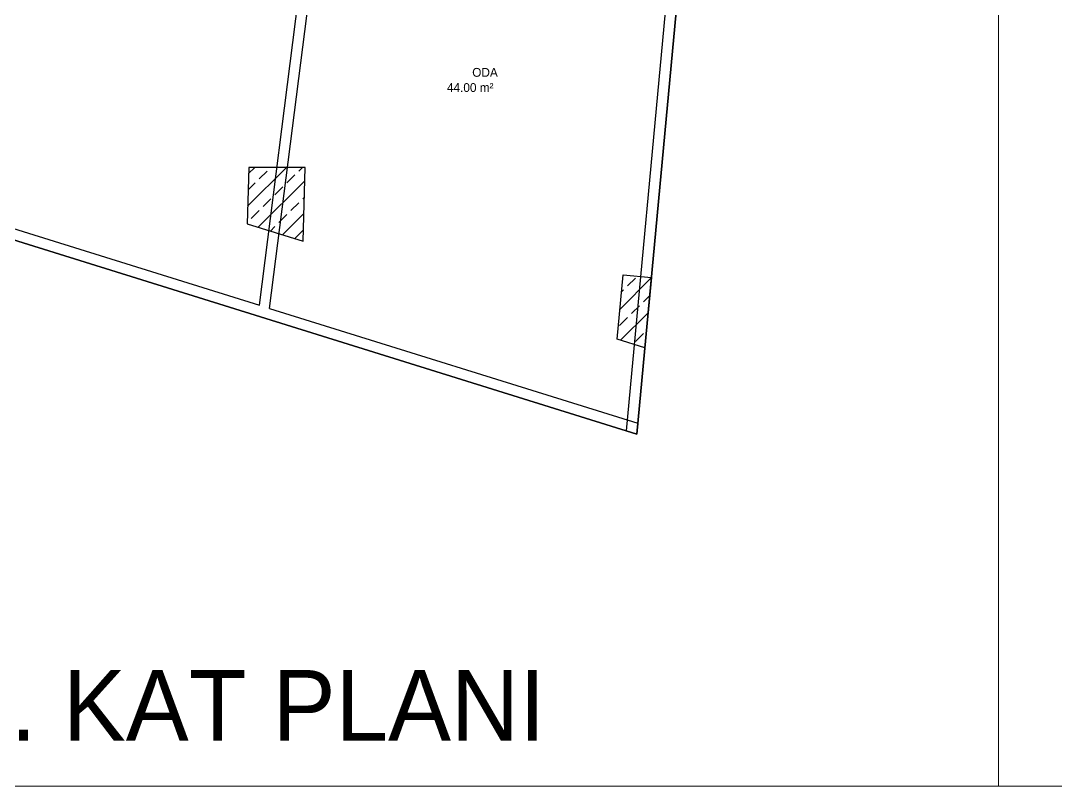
# Model space of a CAD drawing. Header units: centimetres. Extents: x 247996 to 315152, y -468471 to -440326.
# Drawn here: x 257316 to 258783, y -447827 to -446742 of the extents above; entities that cross this region are included whole.
import ezdxf

# ---------------------------------------------------------------- set-up
doc = ezdxf.new("R2010")
doc.units = ezdxf.units.CM
doc.layers.add('SCOTT-ANTED', color=144, linetype='CONTINUOUS', lineweight=0)
doc.layers.add('SCOTT-MKDU0', color=50, linetype='CONTINUOUS')
doc.styles.add('MtXpl_Comic_Sans_MS', font='comic.ttf')

msp = doc.modelspace()

# ---------------------------------------------------------------- linework, layer by layer
at = {"layer": 'SCOTT-ANTED'}
for p, q in [((258701, -440326.5), (258701, -447826.5)), ((276712.4, -447826.5), (248038.8, -447826.5))]:
    msp.add_line(p, q, dxfattribs=at)
at = {"layer": 'SCOTT-MKDU0', "color": 8, "ltscale": 0.03}
for p, q in [((258188.5, -447327.5), (258575.7, -443160.1)), ((258575.7, -443160.1), (258188.5, -447327.5)), ((258173.8, -447322.9), (258337, -445566.7)), ((257668.2, -447149.6), (257855.3, -445681.2)), ((257653.7, -447145), (257829.3, -445766.7)), ((257638.7, -446949.7), (257636.4, -447029.6)), ((257637.1, -447004.8), (257692.1, -446949.7)), ((257638.4, -446958.5), (257647.2, -446949.7)), ((257718.7, -446949.7), (257638.7, -446949.7)), ((257653.3, -446966), (257664.6, -446954.8)), ((257709.5, -446954.8), (257714.6, -446949.7)), ((257715.7, -447054.4), (257718.7, -446949.7)), ((257652.2, -447034.6), (257718.2, -446968.6)), ((257692.6, -446971.7), (257703.9, -446960.4)), ((257637.7, -446981.7), (257647.7, -446971.7)), ((257675.8, -446988.5), (257687, -446977.3)), ((257145, -446986.4), (257653.7, -447145)), ((257659, -447005.3), (257670.2, -446994.1)), ((257715.1, -446994.1), (257717.5, -446991.7)), ((257144.2, -447001.9), (258188.5, -447327.5)), ((258188.5, -447327.5), (257144.2, -447001.9)), ((257642.1, -447022.2), (257653.3, -447010.9)), ((257698.2, -447010.9), (257709.5, -446999.7)), ((257636.4, -447027.9), (257636.5, -447027.8)), ((257681.4, -447027.8), (257692.6, -447016.6)), ((257686.4, -447045.2), (257716.8, -447014.8)), ((257636.4, -447029.6), (257715.7, -447054.4)), ((257669.3, -447039.9), (257675.8, -447033.4)), ((257703.9, -447050.2), (257715.1, -447039)), ((258160.8, -447193.2), (258169.2, -447102.1)), ((258164.7, -447150.6), (258209, -447106.3)), ((258169.2, -447102.1), (258209.1, -447105.8)), ((258175.3, -447117.6), (258186.6, -447106.4)), ((258209.1, -447105.8), (258199.8, -447205.3)), ((258167, -447125.9), (258169.7, -447123.2)), ((258180.9, -447156.9), (258192.2, -447145.7)), ((258197.8, -447140), (258206.7, -447131.1)), ((257668.2, -447149.6), (258189.9, -447312.2)), ((258165.6, -447194.7), (258204.4, -447155.9)), ((258164.1, -447173.7), (258175.3, -447162.5)), ((258186.6, -447196.2), (258197.8, -447184.9)), ((258199.8, -447205.3), (258160.8, -447193.2))]:
    msp.add_line(p, q, dxfattribs=at)

# ---------------------------------------------------------------- texts
at = {"layer": 'SCOTT-MKDU0', "color": 8, "ltscale": 0.03, "style": 'MtXpl_Comic_Sans_MS'}
for s, p in [('ODA', (257955.3, -446821.3)), ('44.00 m²', (257919.5, -446842.8))]:
    msp.add_text(s, height=12.5, dxfattribs=at).set_placement(p)
at = {"layer": 'SCOTT-MKDU0', "color": 8, "ltscale": 0.03, "insert": (257226.6, -447661.9), "char_height": 100, "attachment_point": 1}
msp.add_mtext_dynamic_manual_height_columns('2. KAT PLANI', width=6918.504, gutter_width=6, heights=[0], dxfattribs=at)

doc.saveas('drawing.dxf')
